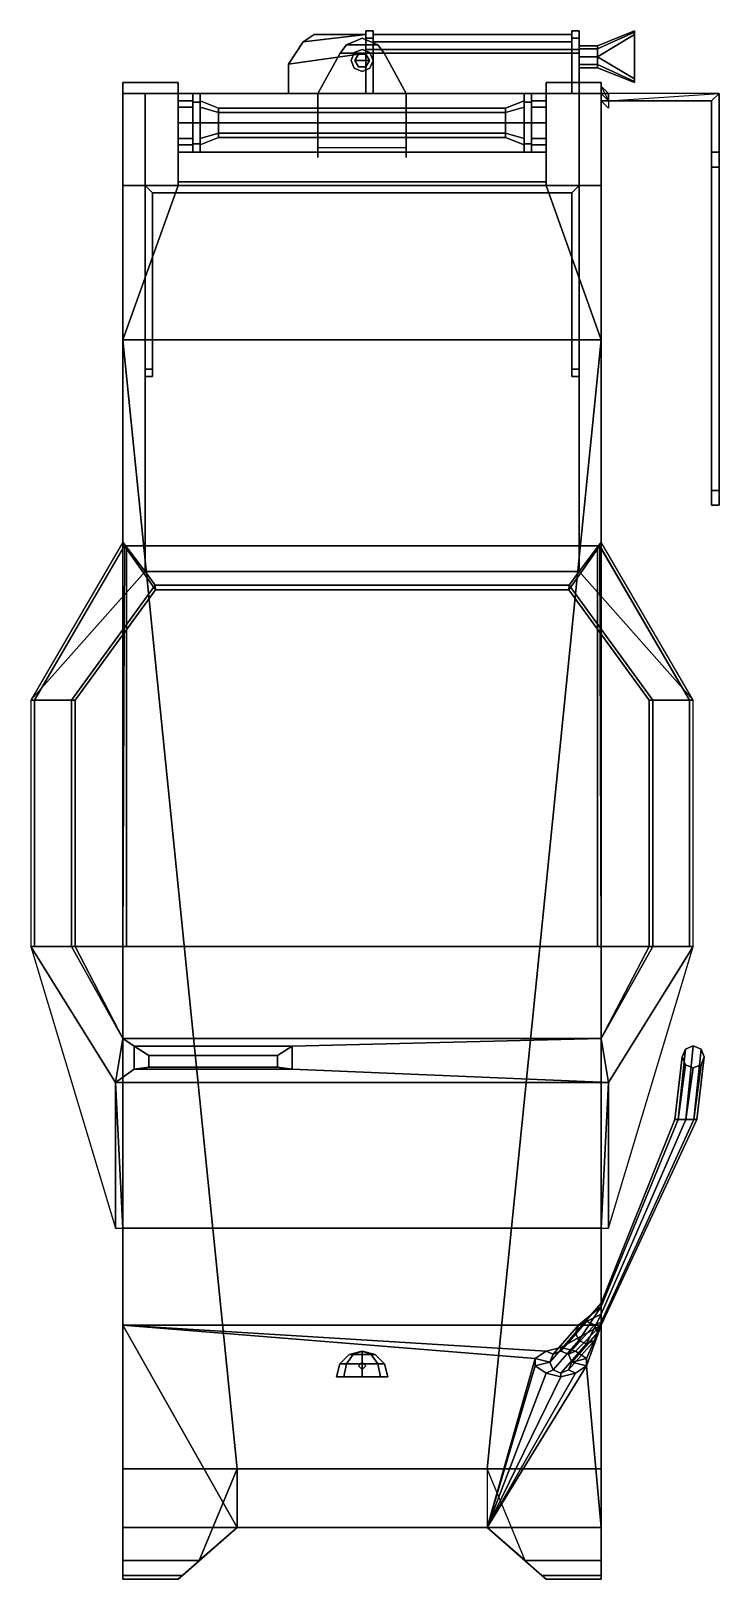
# Model space of a CAD drawing. Extents: x -0.9 to 0.97, y -2.14 to 2.07.
import ezdxf

# ---------------------------------------------------------------- set-up
doc = ezdxf.new("R2010")
doc.units = 0
doc.layers.get('0').update_dxf_attribs({"linetype": 'CONTINUOUS'})

msp = doc.modelspace()

# ---------------------------------------------------------------- linework, layer by layer
for points in [[(0.03, 2.07, 0.96), (0.03, 2.05, 0.92), (0.01, 2.05, 0.92), (0.01, 2.07, 0.96)], [(0.03, 2.07, 1.01), (0.03, 2.07, 0.96), (0.01, 2.07, 0.96), (0.01, 2.07, 1.01)], [(0.03, 2.05, 1.05), (0.03, 2.07, 1.01), (0.01, 2.07, 1.01), (0.01, 2.05, 1.05)], [(0.01, 2.07, 1.01), (0.01, 2.07, 0.96), (0.01, 2.06, 0.94), (0.01, 2.06, 1.03)], [(0.03, 2.04, 1.05), (0.03, 2.06, 1.01), (0.03, 2.07, 1.01), (0.03, 2.05, 1.05)], [(0.03, 2.06, 1.01), (0.03, 2.06, 0.96), (0.03, 2.07, 0.96), (0.03, 2.07, 1.01)], [(0.03, 2.06, 0.96), (0.03, 2.04, 0.92), (0.03, 2.05, 0.92), (0.03, 2.07, 0.96)], [(0.59, 2.07, 1.01), (0.59, 2.07, 0.96), (0.57, 2.07, 0.96), (0.57, 2.07, 1.01)], [(0.59, 2.05, 1.05), (0.59, 2.07, 1.01), (0.57, 2.07, 1.01), (0.57, 2.05, 1.05)], [(0.59, 2.07, 0.96), (0.59, 2.05, 0.92), (0.57, 2.05, 0.92), (0.57, 2.07, 0.96)], [(0.57, 2.07, 0.96), (0.57, 2.05, 0.92), (0.57, 2.04, 0.92), (0.57, 2.06, 0.96)], [(0.57, 2.05, 1.05), (0.57, 2.07, 1.01), (0.57, 2.06, 1.01), (0.57, 2.04, 1.05)], [(0.57, 2.07, 1.01), (0.57, 2.07, 0.96), (0.57, 2.06, 0.96), (0.57, 2.06, 1.01)], [(0.59, 2.05, 1.05), (0.59, 2.05, 0.92), (0.59, 2.07, 0.96), (0.59, 2.07, 1.01)], [(0.74, 2.0671, 0.9871), (0.74, 2.07, 0.98), (0.64, 2.03, 0.98), (0.64, 2.0212, 1.0012)], [(0.74, 2.07, 0.98), (0.74, 2.0671, 0.9729), (0.64, 2.0212, 0.9588), (0.64, 2.03, 0.98)], [(0.74, 2.06, 0.99), (0.74, 2.0671, 0.9871), (0.64, 2.0212, 1.0012), (0.64, 2, 1.01)], [(0.74, 2.0671, 0.9729), (0.74, 2.06, 0.97), (0.64, 2, 0.95), (0.64, 2.0212, 0.9588)], [(0.74, 1.93, 0.98), (0.74, 2.07, 0.98), (0.74, 2.0671, 0.9871), (0.74, 1.9329, 0.9871)], [(0.74, 1.9329, 0.9729), (0.74, 2.0671, 0.9729), (0.74, 2.07, 0.98), (0.74, 1.93, 0.98)], [(0.74, 1.9329, 0.9871), (0.74, 2.0671, 0.9871), (0.74, 2.06, 0.99), (0.74, 1.94, 0.99)], [(0.74, 1.94, 0.97), (0.74, 2.06, 0.97), (0.74, 2.0671, 0.9729), (0.74, 1.9329, 0.9729)], [(-0.16, 2.04, 1.08), (-0.2, 1.98, 1.08), (0.01, 2.01, 1.08), (0.01, 2.06, 1.08)], [(-0.16, 2.04, 0.89), (-0.2, 1.98, 0.89), (-0.2, 1.98, 1.08), (-0.16, 2.04, 1.08)], [(-0.13, 2.06, 0.89), (-0.16, 2.04, 0.89), (-0.16, 2.04, 1.08), (-0.13, 2.06, 1.08)], [(-0.13, 2.06, 1.08), (-0.16, 2.04, 1.08), (0.01, 2.06, 1.08)], [(0.01, 2.06, 0.89), (-0.13, 2.06, 0.89), (-0.13, 2.06, 1.08), (0.01, 2.06, 1.08)], [(-0.0424, 2.0324, 0.54), (-0.06, 2.01, 0.54), (-0.06, 2.01, 0.57), (-0.0424, 2.0324, 0.57)], [(0.06, 2.01, 0.57), (0.0424, 2.0324, 0.57), (-0.0424, 2.0324, 0.57), (-0.06, 2.01, 0.57)], [(-0.0424, 2.0324, 0.46), (-0.06, 2.01, 0.46), (-0.06, 2.01, 0.49), (-0.0424, 2.0324, 0.49)], [(0.06, 2.01, 0.49), (0.0424, 2.0324, 0.49), (-0.0424, 2.0324, 0.49), (-0.06, 2.01, 0.49)], [(0, 2.05, 0.54), (-0.0424, 2.0324, 0.54), (-0.0424, 2.0324, 0.57), (0, 2.05, 0.57)], [(0.0424, 2.0324, 0.57), (0, 2.05, 0.57), (0, 2.05, 0.57), (-0.0424, 2.0324, 0.57)], [(0, 2.05, 0.46), (-0.0424, 2.0324, 0.46), (-0.0424, 2.0324, 0.49), (0, 2.05, 0.49)], [(0.0424, 2.0324, 0.49), (0, 2.05, 0.49), (0, 2.05, 0.49), (-0.0424, 2.0324, 0.49)], [(0.0424, 2.0324, 0.54), (0, 2.05, 0.54), (0, 2.05, 0.57), (0.0424, 2.0324, 0.57)], [(0.0424, 2.0324, 0.46), (0, 2.05, 0.46), (0, 2.05, 0.49), (0.0424, 2.0324, 0.49)], [(0.01, 2.01, 1.08), (0.01, 2.05, 1.05), (0.01, 2.06, 1.08)], [(0.01, 2.05, 1.05), (0.01, 2.06, 1.03), (0.01, 2.06, 1.08)], [(0.01, 2.06, 0.89), (0.01, 2.02, 0.9), (0.01, 1.996, 0.89), (0.01, 2.06, 0.89)], [(0.01, 2.05, 0.92), (0.01, 2.02, 0.9), (0.01, 2.06, 0.89)], [(0.01, 2.06, 0.94), (0.01, 2.05, 0.92), (0.01, 2.06, 0.89)], [(0.03, 2.05, 0.92), (0.03, 2.02, 0.9), (0.01, 2.02, 0.9), (0.01, 2.05, 0.92)], [(0.03, 2.01, 1.08), (0.03, 2.05, 1.05), (0.01, 2.05, 1.05), (0.01, 2.01, 1.08)], [(0.57, 2.04, 1.05), (0.57, 2.06, 1.01), (0.03, 2.06, 1.01), (0.03, 2.04, 1.05)], [(0.57, 2.06, 1.01), (0.57, 2.06, 0.96), (0.03, 2.06, 0.96), (0.03, 2.06, 1.01)], [(0.57, 2.06, 0.96), (0.57, 2.04, 0.92), (0.03, 2.04, 0.92), (0.03, 2.06, 0.96)], [(0.03, 2.01, 1.07), (0.03, 2.04, 1.05), (0.03, 2.05, 1.05), (0.03, 2.01, 1.08)], [(0.03, 2.04, 0.92), (0.03, 2.02, 0.91), (0.03, 2.02, 0.9), (0.03, 2.05, 0.92)], [(0.57, 2.01, 1.07), (0.57, 2.04, 1.05), (0.03, 2.04, 1.05), (0.03, 2.01, 1.07)], [(0.57, 2.04, 0.92), (0.57, 2.02, 0.91), (0.03, 2.02, 0.91), (0.03, 2.04, 0.92)], [(0.06, 2.01, 0.54), (0.0424, 2.0324, 0.54), (0.0424, 2.0324, 0.57), (0.06, 2.01, 0.57)], [(0.06, 2.01, 0.46), (0.0424, 2.0324, 0.46), (0.0424, 2.0324, 0.49), (0.06, 2.01, 0.49)], [(0.59, 2.01, 1.08), (0.59, 2.05, 1.05), (0.57, 2.05, 1.05), (0.57, 2.01, 1.08)], [(0.59, 2.05, 0.92), (0.59, 2.02, 0.9), (0.57, 2.02, 0.9), (0.57, 2.05, 0.92)], [(0.57, 2.05, 0.92), (0.57, 2.02, 0.9), (0.57, 2.02, 0.91), (0.57, 2.04, 0.92)], [(0.57, 2.01, 1.08), (0.57, 2.05, 1.05), (0.57, 2.04, 1.05), (0.57, 2.01, 1.07)], [(0.59, 2.05, 1.05), (0.59, 2.01, 1.08), (0.59, 2.02, 0.9), (0.59, 2.05, 0.92)], [(0.64, 2.0212, 1.0012), (0.64, 2.03, 0.98), (0.59, 2.03, 0.98), (0.59, 2.0212, 1.0012)], [(0.64, 2.03, 0.98), (0.64, 2.0212, 0.9588), (0.59, 2.0212, 0.9588), (0.59, 2.03, 0.98)], [(0.64, 2, 1.01), (0.64, 2.0212, 1.0012), (0.59, 2.0212, 1.0012), (0.59, 2, 1.01)], [(0.64, 2.0212, 0.9588), (0.64, 2, 0.95), (0.59, 2, 0.95), (0.59, 2.0212, 0.9588)], [(0.74, 2.06, 0.99), (0.74, 2.06, 0.99), (0.64, 2, 1.01), (0.74, 1.94, 0.99)], [(0.74, 1.94, 0.97), (0.74, 1.94, 0.97), (0.64, 2, 0.95), (0.74, 2.06, 0.97)], [(-0.2, 1.98, 1.08), (-0.2, 1.9, 1.08), (0.01, 1.9, 1.08), (0.01, 2.01, 1.08)], [(-0.2, 1.98, 0.89), (-0.2, 1.9, 0.89), (-0.2, 1.9, 1.08), (-0.2, 1.98, 1.08)], [(-0.06, 2.01, 0.54), (-0.12, 1.9, 0.55), (-0.12, 1.9, 0.57), (-0.06, 2.01, 0.57)], [(-0.06, 2.01, 0.54), (-0.12, 1.9, 0.54), (-0.12, 1.9, 0.55), (-0.06, 2.01, 0.54)], [(0.12, 1.9, 0.57), (0.06, 2.01, 0.57), (-0.06, 2.01, 0.57), (-0.12, 1.9, 0.57)], [(-0.06, 2.01, 0.46), (-0.12, 1.9, 0.46), (-0.12, 1.9, 0.49), (-0.06, 2.01, 0.49)], [(0.12, 1.9, 0.49), (0.06, 2.01, 0.49), (-0.06, 2.01, 0.49), (-0.12, 1.9, 0.49)], [(-0.0212, 2.0112, 0.49), (-0.03, 1.99, 0.49), (-0.03, 1.99, 0.54), (-0.0212, 2.0112, 0.54)], [(-0.03, 1.99, 0.49), (-0.0212, 1.9688, 0.49), (-0.0212, 1.9688, 0.54), (-0.03, 1.99, 0.54)], [(0, 2.02, 0.49), (-0.0212, 2.0112, 0.49), (-0.0212, 2.0112, 0.54), (0, 2.02, 0.54)], [(-0.01, 2.0073, 0.57), (-0.02, 1.99, 0.57), (-0.02, 1.99, 0.59), (-0.01, 2.0073, 0.59)], [(0.01, 2.0073, 0.59), (-0.01, 2.0073, 0.59), (-0.02, 1.99, 0.59), (0.02, 1.99, 0.59)], [(-0.02, 1.99, 0.57), (-0.01, 1.9727, 0.57), (-0.01, 1.9727, 0.59), (-0.02, 1.99, 0.59)], [(-0.01, 1.9727, 0.59), (0.01, 1.9727, 0.59), (0.02, 1.99, 0.59), (-0.02, 1.99, 0.59)], [(0.01, 2.0073, 0.57), (-0.01, 2.0073, 0.57), (-0.01, 2.0073, 0.59), (0.01, 2.0073, 0.59)], [(0.0212, 2.0112, 0.49), (0, 2.02, 0.49), (0, 2.02, 0.54), (0.0212, 2.0112, 0.54)], [(0.03, 2.02, 0.9), (0.03, 1.9, 0.85), (0.01, 1.9, 0.85), (0.01, 2.02, 0.9)], [(0.03, 1.9, 1.09), (0.03, 2.01, 1.08), (0.01, 2.01, 1.08), (0.01, 1.9, 1.09)], [(0.01, 1.9, 1.09), (0.01, 2.01, 1.08), (0.01, 2.01, 1.08), (0.01, 1.9, 1.08)], [(0.02, 1.99, 0.57), (0.01, 2.0073, 0.57), (0.01, 2.0073, 0.59), (0.02, 1.99, 0.59)], [(0.01, 1.996, 0.89), (0.01, 1.9, 0.85), (0.01, 1.9, 0.89), (0.01, 1.996, 0.89)], [(0.01, 1.9727, 0.57), (0.02, 1.99, 0.57), (0.02, 1.99, 0.59), (0.01, 1.9727, 0.59)], [(0.03, 1.99, 0.49), (0.0212, 2.0112, 0.49), (0.0212, 2.0112, 0.54), (0.03, 1.99, 0.54)], [(0.0212, 1.9688, 0.49), (0.03, 1.99, 0.49), (0.03, 1.99, 0.54), (0.0212, 1.9688, 0.54)], [(0.03, 2.02, 0.91), (0.03, 1.9, 0.86), (0.03, 1.9, 0.85), (0.03, 2.02, 0.9)], [(0.57, 2.02, 0.91), (0.57, 1.9, 0.86), (0.03, 1.9, 0.86), (0.03, 2.02, 0.91)], [(0.03, 1.9, 1.08), (0.03, 2.01, 1.07), (0.03, 2.01, 1.08), (0.03, 1.9, 1.09)], [(0.57, 1.9, 1.08), (0.57, 2.01, 1.07), (0.03, 2.01, 1.07), (0.03, 1.9, 1.08)], [(0.12, 1.9, 0.55), (0.06, 2.01, 0.54), (0.06, 2.01, 0.57), (0.12, 1.9, 0.57)], [(0.12, 1.9, 0.54), (0.06, 2.01, 0.54), (0.06, 2.01, 0.54), (0.12, 1.9, 0.55)], [(0.12, 1.9, 0.46), (0.06, 2.01, 0.46), (0.06, 2.01, 0.49), (0.12, 1.9, 0.49)], [(0.59, 2.02, 0.9), (0.59, 1.9, 0.85), (0.57, 1.9, 0.85), (0.57, 2.02, 0.9)], [(0.57, 2.02, 0.9), (0.57, 1.9, 0.85), (0.57, 1.9, 0.86), (0.57, 2.02, 0.91)], [(0.59, 1.9, 1.09), (0.59, 2.01, 1.08), (0.57, 2.01, 1.08), (0.57, 1.9, 1.09)], [(0.57, 1.9, 1.09), (0.57, 2.01, 1.08), (0.57, 2.01, 1.07), (0.57, 1.9, 1.08)], [(0.59, 2.01, 1.08), (0.59, 1.9, 1.09), (0.59, 1.9, 0.85), (0.59, 2.02, 0.9)], [(0.64, 1.9788, 1.0012), (0.64, 2, 1.01), (0.59, 2, 1.01), (0.59, 1.9788, 1.0012)], [(0.64, 2, 0.95), (0.64, 1.9788, 0.9588), (0.59, 1.9788, 0.9588), (0.59, 2, 0.95)], [(0.64, 1.97, 0.98), (0.64, 1.9788, 1.0012), (0.59, 1.9788, 1.0012), (0.59, 1.97, 0.98)], [(0.64, 1.9788, 0.9588), (0.64, 1.97, 0.98), (0.59, 1.97, 0.98), (0.59, 1.9788, 0.9588)], [(0.74, 1.9329, 0.9871), (0.74, 1.94, 0.99), (0.64, 2, 1.01), (0.64, 1.9788, 1.0012)], [(0.74, 1.94, 0.97), (0.74, 1.9329, 0.9729), (0.64, 1.9788, 0.9588), (0.64, 2, 0.95)], [(0.74, 1.93, 0.98), (0.74, 1.9329, 0.9871), (0.64, 1.9788, 1.0012), (0.64, 1.97, 0.98)], [(0.74, 1.9329, 0.9729), (0.74, 1.93, 0.98), (0.64, 1.97, 0.98), (0.64, 1.9788, 0.9588)], [(-0.0212, 1.9688, 0.49), (0, 1.96, 0.49), (0, 1.96, 0.54), (-0.0212, 1.9688, 0.54)], [(-0.01, 1.9727, 0.57), (0.01, 1.9727, 0.57), (0.01, 1.9727, 0.59), (-0.01, 1.9727, 0.59)], [(0, 1.96, 0.49), (0.0212, 1.9688, 0.49), (0.0212, 1.9688, 0.54), (0, 1.96, 0.54)], [(-0.5, 1.93, 0.36), (-0.5, 1.9, 0.34), (-0.65, 1.9, 0.34), (-0.65, 1.93, 0.36)], [(-0.5, 1.93, 0.46), (-0.5, 1.93, 0.36), (-0.65, 1.93, 0.36), (-0.65, 1.93, 0.46)], [(-0.5, 1.9, 0.49), (-0.5, 1.93, 0.46), (-0.65, 1.93, 0.46), (-0.65, 1.9, 0.49)], [(-0.65, 1.93, 0.46), (-0.65, 1.93, 0.36), (-0.65, 1.9, 0.34), (-0.65, 1.9, 0.49)], [(-0.65, 1.23, 0.25), (-0.65, -1.84, 0.25), (-0.65, -1.45, 0.82), (-0.65, 1.9, 0.92)], [(-0.5, 1.9, 0.34), (-0.5, 1.65, 0.34), (-0.65, 1.65, 0.34), (-0.65, 1.9, 0.34)], [(-0.5, 1.9, 0.55), (-0.5, 1.9, 0.49), (-0.65, 1.9, 0.49), (-0.65, 1.9, 0.92)], [(-0.65, 1.65, 0.34), (-0.65, 1.23, 0.25), (-0.65, 1.9, 0.49)], [(-0.65, 1.9, 0.49), (-0.65, 1.23, 0.25), (-0.65, 1.9, 0.92)], [(-0.65, 1.9, 0.92), (-0.65, -1.45, 0.82), (-0.65, -1.45, 0.82), (-0.65, 0.68, 0.92)], [(-0.65, 0.68, 0.92), (-0.59, 0.6, 1.18), (-0.59, 1.9, 1.1), (-0.65, 1.9, 0.92)], [(0.01, 1.9, 0.85), (-0.5, 1.9, 0.55), (-0.5, 1.9, 0.55), (-0.65, 1.9, 0.92)], [(-0.2, 1.9, 0.89), (-0.65, 1.9, 0.92), (-0.59, 1.9, 1.1), (-0.2, 1.9, 1.08)], [(0.01, 1.9, 0.85), (-0.65, 1.9, 0.92), (-0.65, 1.9, 0.92), (-0.2, 1.9, 0.89)], [(-0.59, 0.6, 1.18), (0.59, 0.6, 1.18), (0.59, 1.9, 1.1), (-0.59, 1.9, 1.1)], [(0.59, 1.9, 1.1), (0.57, 1.9, 1.09), (0.03, 1.9, 1.09), (-0.59, 1.9, 1.1)], [(-0.59, 1.9, 1.1), (0.03, 1.9, 1.09), (0.01, 1.9, 1.09), (-0.59, 1.9, 1.1)], [(0.01, 1.9, 1.08), (-0.2, 1.9, 1.08), (-0.59, 1.9, 1.1), (0.01, 1.9, 1.09)], [(-0.5, 1.9, 0.49), (-0.5, 1.9, 0.34), (-0.5, 1.93, 0.36), (-0.5, 1.93, 0.46)], [(0.5, 1.9, 0.55), (0.5, 1.82, 0.54), (-0.5, 1.82, 0.54), (-0.5, 1.9, 0.55)], [(0.57, 1.9, 0.85), (0.5, 1.9, 0.55), (-0.5, 1.9, 0.55), (0.03, 1.9, 0.85)], [(-0.5, 1.9, 0.49), (-0.5, 1.66, 0.37), (-0.5, 1.65, 0.34), (-0.5, 1.9, 0.34)], [(-0.5, 1.82, 0.54), (-0.5, 1.74, 0.48), (-0.5, 1.66, 0.37), (-0.5, 1.9, 0.49)], [(-0.5, 1.9, 0.55), (-0.5, 1.82, 0.54), (-0.5, 1.9, 0.49)], [(0.03, 1.9, 0.85), (-0.5, 1.9, 0.55), (-0.5, 1.9, 0.55), (0.01, 1.9, 0.85)], [(-0.46, 1.88, 0.41), (-0.46, 1.8624, 0.4524), (-0.46, 1.8766, 0.4666), (-0.46, 1.9, 0.41)], [(-0.46, 1.8624, 0.3676), (-0.46, 1.88, 0.41), (-0.46, 1.9, 0.41), (-0.46, 1.8766, 0.3534)], [(-0.46, 1.8766, 0.3534), (-0.46, 1.9, 0.41), (-0.44, 1.9, 0.41), (-0.44, 1.8766, 0.3534)], [(-0.46, 1.9, 0.41), (-0.46, 1.8766, 0.4666), (-0.44, 1.8766, 0.4666), (-0.44, 1.9, 0.41)], [(-0.44, 1.9, 0.41), (-0.44, 1.8766, 0.4666), (-0.44, 1.8624, 0.4524), (-0.44, 1.88, 0.41)], [(-0.44, 1.8766, 0.3534), (-0.44, 1.9, 0.41), (-0.44, 1.88, 0.41), (-0.44, 1.8624, 0.3676)], [(0.01, 1.9, 0.85), (-0.2, 1.9, 0.89), (-0.2, 1.9, 0.89), (0.01, 1.9, 0.89)], [(-0.12, 1.9, 0.54), (-0.12, 1.82, 0.54), (-0.12, 1.82, 0.54), (-0.12, 1.9, 0.55)], [(-0.12, 1.9, 0.46), (-0.12, 1.74, 0.48), (-0.12, 1.7533, 0.49), (-0.12, 1.9, 0.49)], [(-0.12, 1.9, 0.46), (-0.12, 1.7255, 0.46), (-0.12, 1.74, 0.48), (-0.12, 1.9, 0.46)], [(0.12, 1.7533, 0.49), (0.12, 1.9, 0.49), (-0.12, 1.9, 0.49), (-0.12, 1.7533, 0.49)], [(0.57, 1.9, 1.09), (0.57, 1.9, 1.08), (0.03, 1.9, 1.08), (0.03, 1.9, 1.09)], [(0.57, 1.9, 0.86), (0.57, 1.9, 0.85), (0.03, 1.9, 0.85), (0.03, 1.9, 0.86)], [(0.12, 1.82, 0.54), (0.12, 1.9, 0.54), (0.12, 1.9, 0.55), (0.12, 1.82, 0.54)], [(0.12, 1.74, 0.48), (0.12, 1.9, 0.46), (0.12, 1.9, 0.49), (0.12, 1.7533, 0.49)], [(0.12, 1.7255, 0.46), (0.12, 1.9, 0.46), (0.12, 1.9, 0.46), (0.12, 1.74, 0.48)], [(0.46, 1.8766, 0.4666), (0.46, 1.9, 0.41), (0.44, 1.9, 0.41), (0.44, 1.8766, 0.4666)], [(0.46, 1.9, 0.41), (0.46, 1.8766, 0.3534), (0.44, 1.8766, 0.3534), (0.44, 1.9, 0.41)], [(0.44, 1.8766, 0.4666), (0.44, 1.9, 0.41), (0.44, 1.88, 0.41), (0.44, 1.8624, 0.4524)], [(0.44, 1.9, 0.41), (0.44, 1.8766, 0.3534), (0.44, 1.8624, 0.3676), (0.44, 1.88, 0.41)], [(0.46, 1.8624, 0.4524), (0.46, 1.88, 0.41), (0.46, 1.9, 0.41), (0.46, 1.8766, 0.4666)], [(0.46, 1.88, 0.41), (0.46, 1.8624, 0.3676), (0.46, 1.8766, 0.3534), (0.46, 1.9, 0.41)], [(0.65, 1.9, 0.49), (0.65, 1.93, 0.46), (0.5, 1.93, 0.46), (0.5, 1.9, 0.49)], [(0.65, 1.93, 0.46), (0.65, 1.93, 0.36), (0.5, 1.93, 0.36), (0.5, 1.93, 0.46)], [(0.65, 1.93, 0.36), (0.65, 1.9, 0.34), (0.5, 1.9, 0.34), (0.5, 1.93, 0.36)], [(0.5, 1.93, 0.46), (0.5, 1.93, 0.36), (0.5, 1.9, 0.34), (0.5, 1.9, 0.49)], [(0.65, 1.9, 0.92), (0.65, 1.9, 0.49), (0.5, 1.9, 0.49), (0.5, 1.9, 0.55)], [(0.65, 1.9, 0.34), (0.65, 1.65, 0.34), (0.5, 1.65, 0.34), (0.5, 1.9, 0.34)], [(0.5, 1.9, 0.49), (0.5, 1.9, 0.34), (0.5, 1.65, 0.34), (0.5, 1.66, 0.37)], [(0.5, 1.82, 0.54), (0.5, 1.9, 0.49), (0.5, 1.66, 0.37), (0.5, 1.74, 0.48)], [(0.5, 1.9, 0.55), (0.5, 1.9, 0.49), (0.5, 1.82, 0.54), (0.5, 1.9, 0.55)], [(0.59, 1.9, 0.85), (0.5, 1.9, 0.55), (0.5, 1.9, 0.55), (0.57, 1.9, 0.85)], [(0.59, 1.9, 0.85), (0.59, 1.9, 0.85), (0.65, 1.9, 0.92), (0.5, 1.9, 0.55)], [(0.59, 1.9, 1.1), (0.59, 1.9, 1.09), (0.57, 1.9, 1.09), (0.59, 1.9, 1.1)], [(0.59, 0.6, 1.18), (0.65, 0.68, 0.92), (0.65, 1.9, 0.92), (0.59, 1.9, 1.1)], [(0.59, 1.9, 1.09), (0.59, 1.9, 1.09), (0.65, 1.9, 0.92), (0.59, 1.9, 0.85)], [(0.59, 1.9, 1.1), (0.65, 1.9, 0.92), (0.59, 1.9, 1.09), (0.59, 1.9, 1.1)], [(0.65, 1.9, 0.49), (0.65, 1.9, 0.34), (0.65, 1.93, 0.36), (0.65, 1.93, 0.46)], [(0.65, 1.92, 1.19), (0.67, 1.88, 1.17), (0.67, 1.88, 0.92), (0.67, 1.9, 0.92)], [(0.65, -1.45, 0.82), (0.65, -1.84, 0.25), (0.65, 1.23, 0.25), (0.65, 1.9, 0.92)], [(0.65, 1.65, 0.34), (0.65, 1.65, 0.34), (0.65, 1.9, 0.34), (0.65, 1.9, 0.49)], [(0.65, 1.23, 0.25), (0.65, 1.23, 0.25), (0.65, 1.65, 0.34), (0.65, 1.9, 0.49)], [(0.65, 1.23, 0.25), (0.65, 1.23, 0.25), (0.65, 1.9, 0.49), (0.65, 1.9, 0.92)], [(0.65, -1.45, 0.82), (0.65, -1.45, 0.82), (0.65, 1.9, 0.92), (0.65, 0.68, 0.92)], [(0.95, 1.88, 1.2), (0.97, 1.9, 1.2), (0.65, 1.9, 1.2), (0.65, 1.88, 1.2)], [(0.65, 1.88, 1.2), (0.67, 1.88, 1.18), (0.65, 1.9, 0.92), (0.65, 1.88, 0.92)], [(0.65, 1.9, 1.2), (0.67, 1.9, 1.17), (0.67, 1.9, 0.92), (0.65, 1.9, 0.92)], [(0.67, 1.88, 1.18), (0.97, 1.9, 1.2), (0.97, 1.9, 1.17), (0.67, 1.9, 1.17)], [(0.95, 0.78, 1.2), (0.97, 0.78, 1.2), (0.97, 1.9, 1.2), (0.95, 1.88, 1.2)], [(0.97, 0.78, 1.2), (0.97, 0.82, 1.17), (0.97, 1.7, 1.17), (0.97, 1.9, 1.2)], [(0.97, 1.7, 1.17), (0.97, 1.74, 1.17), (0.97, 1.9, 1.2), (0.97, 1.7, 1.17)], [(0.97, 1.74, 1.17), (0.97, 1.9, 1.17), (0.97, 1.9, 1.2), (0.97, 1.74, 1.17)], [(-0.5, 1.8624, 0.3676), (-0.5, 1.88, 0.41), (-0.46, 1.88, 0.41), (-0.46, 1.8624, 0.3676)], [(-0.5, 1.88, 0.41), (-0.5, 1.8624, 0.4524), (-0.46, 1.8624, 0.4524), (-0.46, 1.88, 0.41)], [(-0.5, 1.82, 0.35), (-0.5, 1.8624, 0.3676), (-0.46, 1.8624, 0.3676), (-0.46, 1.82, 0.35)], [(-0.5, 1.8624, 0.4524), (-0.5, 1.82, 0.47), (-0.46, 1.82, 0.47), (-0.46, 1.8624, 0.4524)], [(-0.46, 1.8624, 0.4524), (-0.46, 1.82, 0.47), (-0.46, 1.82, 0.49), (-0.46, 1.8766, 0.4666)], [(-0.46, 1.82, 0.35), (-0.46, 1.8624, 0.3676), (-0.46, 1.8766, 0.3534), (-0.46, 1.82, 0.33)], [(-0.46, 1.82, 0.33), (-0.46, 1.8766, 0.3534), (-0.44, 1.8766, 0.3534), (-0.44, 1.82, 0.33)], [(-0.46, 1.8766, 0.4666), (-0.46, 1.82, 0.49), (-0.44, 1.82, 0.49), (-0.44, 1.8766, 0.4666)], [(-0.44, 1.8624, 0.3676), (-0.44, 1.88, 0.41), (-0.39, 1.86, 0.41), (-0.39, 1.8483, 0.3817)], [(-0.44, 1.88, 0.41), (-0.44, 1.8624, 0.4524), (-0.39, 1.8483, 0.4383), (-0.39, 1.86, 0.41)], [(-0.44, 1.8766, 0.4666), (-0.44, 1.82, 0.49), (-0.44, 1.82, 0.47), (-0.44, 1.8624, 0.4524)], [(-0.44, 1.82, 0.33), (-0.44, 1.8766, 0.3534), (-0.44, 1.8624, 0.3676), (-0.44, 1.82, 0.35)], [(-0.44, 1.82, 0.35), (-0.44, 1.8624, 0.3676), (-0.39, 1.8483, 0.3817), (-0.39, 1.82, 0.37)], [(-0.44, 1.8624, 0.4524), (-0.44, 1.82, 0.47), (-0.39, 1.82, 0.45), (-0.39, 1.8483, 0.4383)], [(0.39, 1.8483, 0.4383), (0.39, 1.86, 0.41), (-0.39, 1.86, 0.41), (-0.39, 1.8483, 0.4383)], [(0.39, 1.86, 0.41), (0.39, 1.8483, 0.3817), (-0.39, 1.8483, 0.3817), (-0.39, 1.86, 0.41)], [(0.44, 1.8624, 0.4524), (0.44, 1.88, 0.41), (0.39, 1.86, 0.41), (0.39, 1.8483, 0.4383)], [(0.44, 1.88, 0.41), (0.44, 1.8624, 0.3676), (0.39, 1.8483, 0.3817), (0.39, 1.86, 0.41)], [(0.44, 1.82, 0.47), (0.44, 1.8624, 0.4524), (0.39, 1.8483, 0.4383), (0.39, 1.82, 0.45)], [(0.44, 1.8624, 0.3676), (0.44, 1.82, 0.35), (0.39, 1.82, 0.37), (0.39, 1.8483, 0.3817)], [(0.46, 1.82, 0.49), (0.46, 1.8766, 0.4666), (0.44, 1.8766, 0.4666), (0.44, 1.82, 0.49)], [(0.46, 1.8766, 0.3534), (0.46, 1.82, 0.33), (0.44, 1.82, 0.33), (0.44, 1.8766, 0.3534)], [(0.44, 1.82, 0.49), (0.44, 1.8766, 0.4666), (0.44, 1.8624, 0.4524), (0.44, 1.82, 0.47)], [(0.44, 1.8766, 0.3534), (0.44, 1.82, 0.33), (0.44, 1.82, 0.35), (0.44, 1.8624, 0.3676)], [(0.5, 1.8624, 0.4524), (0.5, 1.88, 0.41), (0.46, 1.88, 0.41), (0.46, 1.8624, 0.4524)], [(0.5, 1.88, 0.41), (0.5, 1.8624, 0.3676), (0.46, 1.8624, 0.3676), (0.46, 1.88, 0.41)], [(0.46, 1.82, 0.47), (0.46, 1.8624, 0.4524), (0.46, 1.8766, 0.4666), (0.46, 1.82, 0.49)], [(0.46, 1.8624, 0.3676), (0.46, 1.82, 0.35), (0.46, 1.82, 0.33), (0.46, 1.8766, 0.3534)], [(0.5, 1.82, 0.47), (0.5, 1.8624, 0.4524), (0.46, 1.8624, 0.4524), (0.46, 1.82, 0.47)], [(0.5, 1.8624, 0.3676), (0.5, 1.82, 0.35), (0.46, 1.82, 0.35), (0.46, 1.8624, 0.3676)], [(0.67, 1.88, 1.17), (0.67, 1.86, 1.18), (0.65, 1.88, 0.92), (0.67, 1.88, 0.92)], [(0.95, 1.88, 1.2), (0.65, 1.88, 1.2), (0.67, 1.88, 1.17), (0.95, 1.88, 1.17)], [(0.95, 0.82, 1.17), (0.95, 0.78, 1.2), (0.95, 1.88, 1.2), (0.95, 1.7, 1.17)], [(0.95, 1.74, 1.17), (0.95, 1.7, 1.17), (0.95, 1.7, 1.17), (0.95, 1.88, 1.2)], [(0.95, 1.88, 1.17), (0.95, 1.74, 1.17), (0.95, 1.74, 1.17), (0.95, 1.88, 1.2)], [(0.5, 1.82, 0.54), (0.5, 1.74, 0.48), (-0.5, 1.74, 0.48), (-0.5, 1.82, 0.54)], [(-0.5, 1.7776, 0.3676), (-0.5, 1.82, 0.35), (-0.46, 1.82, 0.35), (-0.46, 1.7776, 0.3676)], [(-0.5, 1.82, 0.47), (-0.5, 1.7776, 0.4524), (-0.46, 1.7776, 0.4524), (-0.46, 1.82, 0.47)], [(-0.46, 1.7776, 0.3676), (-0.46, 1.82, 0.35), (-0.46, 1.82, 0.33), (-0.46, 1.7634, 0.3534)], [(-0.46, 1.82, 0.47), (-0.46, 1.7776, 0.4524), (-0.46, 1.7634, 0.4666), (-0.46, 1.82, 0.49)], [(-0.46, 1.7634, 0.3534), (-0.46, 1.82, 0.33), (-0.44, 1.82, 0.33), (-0.44, 1.7634, 0.3534)], [(-0.46, 1.82, 0.49), (-0.46, 1.7634, 0.4666), (-0.44, 1.7634, 0.4666), (-0.44, 1.82, 0.49)], [(-0.44, 1.7634, 0.3534), (-0.44, 1.82, 0.33), (-0.44, 1.82, 0.35), (-0.44, 1.7776, 0.3676)], [(-0.44, 1.82, 0.49), (-0.44, 1.7634, 0.4666), (-0.44, 1.7776, 0.4524), (-0.44, 1.82, 0.47)], [(-0.44, 1.7776, 0.3676), (-0.44, 1.82, 0.35), (-0.39, 1.82, 0.37), (-0.39, 1.7917, 0.3817)], [(-0.44, 1.82, 0.47), (-0.44, 1.7776, 0.4524), (-0.39, 1.7917, 0.4383), (-0.39, 1.82, 0.45)], [(0.39, 1.82, 0.45), (0.39, 1.8483, 0.4383), (-0.39, 1.8483, 0.4383), (-0.39, 1.82, 0.45)], [(0.39, 1.8483, 0.3817), (0.39, 1.82, 0.37), (-0.39, 1.82, 0.37), (-0.39, 1.8483, 0.3817)], [(0.39, 1.7917, 0.4383), (0.39, 1.82, 0.45), (-0.39, 1.82, 0.45), (-0.39, 1.7917, 0.4383)], [(0.39, 1.82, 0.37), (0.39, 1.7917, 0.3817), (-0.39, 1.7917, 0.3817), (-0.39, 1.82, 0.37)], [(0.44, 1.7776, 0.4524), (0.44, 1.82, 0.47), (0.39, 1.82, 0.45), (0.39, 1.7917, 0.4383)], [(0.44, 1.82, 0.35), (0.44, 1.7776, 0.3676), (0.39, 1.7917, 0.3817), (0.39, 1.82, 0.37)], [(0.46, 1.7634, 0.4666), (0.46, 1.82, 0.49), (0.44, 1.82, 0.49), (0.44, 1.7634, 0.4666)], [(0.46, 1.82, 0.33), (0.46, 1.7634, 0.3534), (0.44, 1.7634, 0.3534), (0.44, 1.82, 0.33)], [(0.44, 1.82, 0.33), (0.44, 1.7634, 0.3534), (0.44, 1.7776, 0.3676), (0.44, 1.82, 0.35)], [(0.44, 1.7634, 0.4666), (0.44, 1.82, 0.49), (0.44, 1.82, 0.47), (0.44, 1.7776, 0.4524)], [(0.5, 1.7776, 0.4524), (0.5, 1.82, 0.47), (0.46, 1.82, 0.47), (0.46, 1.7776, 0.4524)], [(0.5, 1.82, 0.35), (0.5, 1.7776, 0.3676), (0.46, 1.7776, 0.3676), (0.46, 1.82, 0.35)], [(0.46, 1.82, 0.35), (0.46, 1.7776, 0.3676), (0.46, 1.7634, 0.3534), (0.46, 1.82, 0.33)], [(0.46, 1.7776, 0.4524), (0.46, 1.82, 0.47), (0.46, 1.82, 0.49), (0.46, 1.7634, 0.4666)], [(-0.5, 1.76, 0.41), (-0.5, 1.7776, 0.3676), (-0.46, 1.7776, 0.3676), (-0.46, 1.76, 0.41)], [(-0.5, 1.7776, 0.4524), (-0.5, 1.76, 0.41), (-0.46, 1.76, 0.41), (-0.46, 1.7776, 0.4524)], [(-0.46, 1.76, 0.41), (-0.46, 1.7776, 0.3676), (-0.46, 1.7634, 0.3534), (-0.46, 1.74, 0.41)], [(-0.46, 1.7776, 0.4524), (-0.46, 1.76, 0.41), (-0.46, 1.74, 0.41), (-0.46, 1.7634, 0.4666)], [(-0.44, 1.76, 0.41), (-0.44, 1.7776, 0.3676), (-0.39, 1.7917, 0.3817), (-0.39, 1.78, 0.41)], [(-0.44, 1.7776, 0.4524), (-0.44, 1.76, 0.41), (-0.39, 1.78, 0.41), (-0.39, 1.7917, 0.4383)], [(-0.44, 1.74, 0.41), (-0.44, 1.7634, 0.3534), (-0.44, 1.7776, 0.3676), (-0.44, 1.76, 0.41)], [(-0.44, 1.7634, 0.4666), (-0.44, 1.74, 0.41), (-0.44, 1.76, 0.41), (-0.44, 1.7776, 0.4524)], [(0.39, 1.78, 0.41), (0.39, 1.7917, 0.4383), (-0.39, 1.7917, 0.4383), (-0.39, 1.78, 0.41)], [(0.39, 1.7917, 0.3817), (0.39, 1.78, 0.41), (-0.39, 1.78, 0.41), (-0.39, 1.7917, 0.3817)], [(0.44, 1.76, 0.41), (0.44, 1.7776, 0.4524), (0.39, 1.7917, 0.4383), (0.39, 1.78, 0.41)], [(0.44, 1.7776, 0.3676), (0.44, 1.76, 0.41), (0.39, 1.78, 0.41), (0.39, 1.7917, 0.3817)], [(0.44, 1.7634, 0.3534), (0.44, 1.74, 0.41), (0.44, 1.76, 0.41), (0.44, 1.7776, 0.3676)], [(0.44, 1.74, 0.41), (0.44, 1.7634, 0.4666), (0.44, 1.7776, 0.4524), (0.44, 1.76, 0.41)], [(0.5, 1.76, 0.41), (0.5, 1.7776, 0.4524), (0.46, 1.7776, 0.4524), (0.46, 1.76, 0.41)], [(0.5, 1.7776, 0.3676), (0.5, 1.76, 0.41), (0.46, 1.76, 0.41), (0.46, 1.7776, 0.3676)], [(0.46, 1.7776, 0.3676), (0.46, 1.76, 0.41), (0.46, 1.74, 0.41), (0.46, 1.7634, 0.3534)], [(0.46, 1.76, 0.41), (0.46, 1.7776, 0.4524), (0.46, 1.7634, 0.4666), (0.46, 1.74, 0.41)], [(0.5, 1.74, 0.48), (0.5, 1.66, 0.37), (-0.5, 1.66, 0.37), (-0.5, 1.74, 0.48)], [(-0.46, 1.74, 0.41), (-0.46, 1.7634, 0.3534), (-0.44, 1.7634, 0.3534), (-0.44, 1.74, 0.41)], [(-0.46, 1.7634, 0.4666), (-0.46, 1.74, 0.41), (-0.44, 1.74, 0.41), (-0.44, 1.7634, 0.4666)], [(0.46, 1.74, 0.41), (0.46, 1.7634, 0.4666), (0.44, 1.7634, 0.4666), (0.44, 1.74, 0.41)], [(0.46, 1.7634, 0.3534), (0.46, 1.74, 0.41), (0.44, 1.74, 0.41), (0.44, 1.7634, 0.3534)], [(0.95, 1.74, 0.92), (0.95, 1.7, 0.92), (0.95, 1.7, 1.17), (0.95, 1.74, 1.17)], [(0.97, 1.74, 0.92), (0.95, 1.74, 0.92), (0.95, 1.74, 1.17), (0.97, 1.74, 1.17)], [(0.97, 1.7, 0.92), (0.97, 1.74, 0.92), (0.97, 1.74, 1.17), (0.97, 1.7, 1.17)], [(0.95, 1.7, 0.92), (0.97, 1.7, 0.92), (0.97, 1.7, 1.17), (0.95, 1.7, 1.17)], [(0.5, 1.65, 0.34), (0.65, 1.23, 0.25), (-0.65, 1.23, 0.25), (-0.5, 1.65, 0.34)], [(-0.5, 1.65, 0.34), (-0.65, 1.23, 0.25), (-0.65, 1.23, 0.25), (-0.65, 1.65, 0.34)], [(-0.59, 1.15, 1.41), (-0.57, 1.15, 1.41), (-0.57, 1.63, 1.41), (-0.59, 1.65, 1.41)], [(-0.59, 1.13, 1.39), (-0.59, 1.15, 1.41), (-0.59, 1.65, 1.1154), (-0.59, 1.13, 1.1474)], [(-0.59, 1.15, 1.41), (-0.59, 1.65, 1.41), (-0.59, 1.65, 1.1154), (-0.59, 1.15, 1.41)], [(0.57, 1.63, 1.41), (0.59, 1.65, 1.41), (-0.59, 1.65, 1.41), (-0.57, 1.63, 1.41)], [(0.59, 1.65, 1.41), (0.59, 1.65, 1.1154), (-0.59, 1.65, 1.1154), (-0.59, 1.65, 1.41)], [(0.5, 1.66, 0.37), (0.5, 1.65, 0.34), (-0.5, 1.65, 0.34), (-0.5, 1.66, 0.37)], [(0.65, 1.65, 0.34), (0.65, 1.23, 0.25), (0.65, 1.23, 0.25), (0.5, 1.65, 0.34)], [(0.57, 1.15, 1.41), (0.59, 1.15, 1.41), (0.59, 1.65, 1.41), (0.57, 1.63, 1.41)], [(0.59, 1.13, 1.39), (0.59, 1.13, 1.1474), (0.59, 1.65, 1.1154), (0.59, 1.15, 1.41)], [(0.59, 1.15, 1.41), (0.59, 1.65, 1.1154), (0.59, 1.65, 1.1154), (0.59, 1.65, 1.41)], [(-0.57, 1.15, 1.41), (-0.57, 1.63, 1.1166), (-0.57, 1.63, 1.1166), (-0.57, 1.63, 1.41)], [(-0.57, 1.13, 1.39), (-0.57, 1.13, 1.1474), (-0.57, 1.63, 1.1166), (-0.57, 1.15, 1.41)], [(0.57, 1.63, 1.1166), (0.57, 1.63, 1.41), (-0.57, 1.63, 1.41), (-0.57, 1.63, 1.1166)], [(0.57, 1.13, 1.1474), (0.57, 1.13, 1.39), (0.57, 1.15, 1.41), (0.57, 1.63, 1.1166)], [(0.57, 1.63, 1.1166), (0.57, 1.15, 1.41), (0.57, 1.63, 1.41), (0.57, 1.63, 1.1166)], [(0.65, 1.23, 0.25), (0.34, -1.84, 0.25), (-0.34, -1.84, 0.25), (-0.65, 1.23, 0.25)], [(-0.65, 1.23, 0.25), (-0.34, -1.84, 0.25), (-0.65, -1.84, 0.25), (-0.65, 1.23, 0.25)], [(0.65, 1.23, 0.25), (0.65, -1.84, 0.25), (0.34, -1.84, 0.25), (0.65, 1.23, 0.25)], [(-0.59, 1.13, 1.39), (-0.57, 1.13, 1.39), (-0.57, 1.15, 1.41), (-0.59, 1.15, 1.41)], [(0.57, 1.13, 1.39), (0.59, 1.13, 1.39), (0.59, 1.15, 1.41), (0.57, 1.15, 1.41)], [(-0.59, 1.13, 1.1474), (-0.57, 1.13, 1.1474), (-0.57, 1.13, 1.39), (-0.59, 1.13, 1.39)], [(0.57, 1.13, 1.1474), (0.59, 1.13, 1.1474), (0.59, 1.13, 1.39), (0.57, 1.13, 1.39)], [(0.95, 0.82, 0.92), (0.95, 0.78, 0.92), (0.95, 0.78, 1.2), (0.95, 0.82, 1.17)], [(0.97, 0.82, 0.92), (0.95, 0.82, 0.92), (0.95, 0.82, 1.17), (0.97, 0.82, 1.17)], [(0.97, 0.78, 0.92), (0.97, 0.82, 0.92), (0.97, 0.82, 1.17), (0.97, 0.78, 1.2)], [(0.95, 0.78, 0.92), (0.97, 0.78, 0.92), (0.97, 0.78, 1.2), (0.95, 0.78, 1.2)], [(-0.9, 0.25, 0.92), (-0.59, 0.6, 1.18), (-0.65, 0.68, 0.92), (-0.9, 0.25, 0.92)], [(-0.65, -1.45, 0.82), (-0.65, -1.186, 0.92), (-0.65, 0.68, 0.92)], [(0.9, 0.25, 0.92), (0.65, 0.68, 0.92), (0.59, 0.6, 1.18), (0.9, 0.25, 0.92)], [(0.65, 0.68, 0.92), (0.65, 0.68, 0.92), (0.65, -1.186, 0.92), (0.65, -1.45, 0.82)], [(-0.89, 0.25, 0.92), (-0.6458, 0.67, 0.92), (-0.5618, 0.55, 1.3), (-0.78, 0.25, 1.3)], [(-0.65, -0.42, 0.92), (-0.65, 0.6628, 0.92), (-0.89, 0.25, 0.92), (-0.89, -0.42, 0.92)], [(-0.64, -0.42, 0.39), (-0.64, 0.67, 0.39), (-0.6458, 0.67, 0.92), (-0.65, -0.42, 0.92)], [(-0.6458, 0.67, 0.92), (0.6458, 0.67, 0.92), (0.5618, 0.55, 1.3), (-0.5618, 0.55, 1.3)], [(0.64, 0.67, 0.39), (0.6458, 0.67, 0.92), (-0.6458, 0.67, 0.92), (-0.64, 0.67, 0.39)], [(0.64, -0.42, 0.39), (0.64, 0.67, 0.39), (-0.64, 0.67, 0.39), (-0.64, -0.42, 0.39)], [(0.78, 0.25, 1.3), (0.5618, 0.55, 1.3), (0.6458, 0.67, 0.92), (0.89, 0.25, 0.92)], [(0.65, -0.42, 0.92), (0.6458, 0.67, 0.92), (0.64, 0.67, 0.39), (0.64, -0.42, 0.39)], [(0.89, -0.42, 0.92), (0.89, 0.25, 0.92), (0.65, 0.6628, 0.92), (0.65, -0.42, 0.92)], [(-0.79, 0.25, 1.3), (-0.5623, 0.5631, 1.3), (-0.59, 0.6, 1.18), (-0.9, 0.25, 0.92)], [(-0.5623, 0.5631, 1.3), (0.5623, 0.5631, 1.3), (0.59, 0.6, 1.18), (-0.59, 0.6, 1.18)], [(0.9, 0.25, 0.92), (0.59, 0.6, 1.18), (0.5623, 0.5631, 1.3), (0.79, 0.25, 1.3)], [(-0.78, 0.25, 1.3), (-0.5618, 0.55, 1.3), (-0.5623, 0.5631, 1.3), (-0.79, 0.25, 1.3)], [(-0.5618, 0.55, 1.3), (0.5618, 0.55, 1.3), (0.5623, 0.5631, 1.3), (-0.5623, 0.5631, 1.3)], [(0.5618, 0.55, 1.3), (0.78, 0.25, 1.3), (0.79, 0.25, 1.3), (0.5623, 0.5631, 1.3)], [(-0.79, -0.42, 1.3), (-0.79, 0.25, 1.3), (-0.9, 0.25, 0.92), (-0.9, -0.42, 0.92)], [(-0.89, -0.42, 0.92), (-0.89, 0.25, 0.92), (-0.78, 0.25, 1.3), (-0.78, -0.42, 1.3)], [(-0.78, -0.42, 1.3), (-0.78, 0.25, 1.3), (-0.79, 0.25, 1.3), (-0.79, -0.42, 1.3)], [(0.79, -0.42, 1.3), (0.79, 0.25, 1.3), (0.78, 0.25, 1.3), (0.78, -0.42, 1.3)], [(0.78, -0.42, 1.3), (0.78, 0.25, 1.3), (0.89, 0.25, 0.92), (0.89, -0.42, 0.92)], [(0.9, -0.42, 0.92), (0.9, 0.25, 0.92), (0.79, 0.25, 1.3), (0.79, -0.42, 1.3)], [(-0.65, -0.67, 1.3), (-0.79, -0.42, 1.3), (-0.9, -0.42, 0.92), (-0.67, -0.79, 1.07)], [(-0.67, -1.186, 0.92), (-0.67, -0.79, 1.07), (-0.67, -0.79, 1.07), (-0.9, -0.42, 0.92)], [(-0.89, -0.42, 0.92), (-0.78, -0.42, 1.3), (-0.65, -0.42, 0.92), (-0.89, -0.42, 0.92)], [(-0.65, -0.67, 1.3), (-0.78, -0.42, 1.3), (-0.79, -0.42, 1.3), (-0.65, -0.67, 1.3)], [(0.78, -0.42, 1.3), (0.65, -0.42, 0.92), (-0.65, -0.42, 0.92), (-0.78, -0.42, 1.3)], [(0.65, -0.67, 1.3), (0.78, -0.42, 1.3), (-0.78, -0.42, 1.3), (-0.65, -0.67, 1.3)], [(0.65, -0.42, 0.92), (0.64, -0.42, 0.39), (-0.64, -0.42, 0.39), (-0.65, -0.42, 0.92)], [(0.67, -0.79, 1.07), (0.9, -0.42, 0.92), (0.79, -0.42, 1.3), (0.65, -0.67, 1.3)], [(0.65, -0.42, 0.92), (0.78, -0.42, 1.3), (0.89, -0.42, 0.92), (0.65, -0.42, 0.92)], [(0.65, -0.67, 1.3), (0.79, -0.42, 1.3), (0.78, -0.42, 1.3), (0.65, -0.67, 1.3)], [(0.9, -0.42, 0.92), (0.67, -0.79, 1.07), (0.67, -0.79, 1.07), (0.67, -1.186, 0.92)], [(-0.62, -0.7535, 1.14), (-0.62, -0.6909, 1.26), (-0.65, -0.67, 1.3), (-0.67, -0.79, 1.07)], [(-0.19, -0.6909, 1.26), (0.65, -0.67, 1.3), (-0.65, -0.67, 1.3), (-0.62, -0.6909, 1.26)], [(0.67, -0.79, 1.07), (0.65, -0.67, 1.3), (-0.19, -0.6909, 1.26), (-0.19, -0.7535, 1.14)], [(-0.23, -0.7165, 1.23), (-0.19, -0.6909, 1.26), (-0.62, -0.6909, 1.26), (-0.58, -0.7165, 1.23)], [(-0.58, -0.7478, 1.17), (-0.58, -0.7165, 1.23), (-0.62, -0.6909, 1.26), (-0.62, -0.7535, 1.14)], [(-0.19, -0.7535, 1.14), (-0.19, -0.6909, 1.26), (-0.23, -0.7165, 1.23), (-0.23, -0.7478, 1.17)], [(0.85, -0.89, 0.95), (0.8588, -0.89, 0.9712), (0.8788, -0.6988, 0.97), (0.87, -0.72, 0.95)], [(0.8588, -0.89, 0.9712), (0.88, -0.89, 0.98), (0.9, -0.69, 0.98), (0.8788, -0.6988, 0.97)], [(0.8788, -0.6988, 0.92), (0.87, -0.72, 0.92), (0.87, -0.72, 0.95), (0.8788, -0.6988, 0.97)], [(0.9, -0.69, 0.92), (0.8788, -0.6988, 0.92), (0.8788, -0.6988, 0.97), (0.9, -0.69, 0.98)], [(0.88, -0.89, 0.98), (0.9012, -0.89, 0.9712), (0.9212, -0.6988, 0.97), (0.9, -0.69, 0.98)], [(0.9212, -0.6988, 0.92), (0.9, -0.69, 0.92), (0.9, -0.69, 0.98), (0.9212, -0.6988, 0.97)], [(0.9012, -0.89, 0.9712), (0.91, -0.89, 0.95), (0.93, -0.72, 0.95), (0.9212, -0.6988, 0.97)], [(0.93, -0.72, 0.92), (0.9212, -0.6988, 0.92), (0.9212, -0.6988, 0.97), (0.93, -0.72, 0.95)], [(0.67, -0.79, 1.07), (-0.19, -0.7535, 1.14), (-0.62, -0.7535, 1.14), (-0.67, -0.79, 1.07)], [(-0.19, -0.7535, 1.14), (-0.23, -0.7478, 1.17), (-0.58, -0.7478, 1.17), (-0.62, -0.7535, 1.14)], [(-0.23, -0.7478, 1.17), (-0.23, -0.7165, 1.23), (-0.58, -0.7165, 1.23), (-0.58, -0.7478, 1.17)], [(0.8588, -0.89, 0.9288), (0.85, -0.89, 0.95), (0.87, -0.72, 0.95), (0.8788, -0.7412, 0.93)], [(0.88, -0.89, 0.92), (0.8588, -0.89, 0.9288), (0.8788, -0.7412, 0.93), (0.9, -0.75, 0.92)], [(0.87, -0.72, 0.92), (0.8788, -0.7412, 0.92), (0.8788, -0.7412, 0.93), (0.87, -0.72, 0.95)], [(0.8788, -0.7412, 0.92), (0.9, -0.75, 0.92), (0.9, -0.75, 0.92), (0.8788, -0.7412, 0.93)], [(0.9012, -0.89, 0.9288), (0.88, -0.89, 0.92), (0.9, -0.75, 0.92), (0.9212, -0.7412, 0.93)], [(0.9, -0.75, 0.92), (0.9212, -0.7412, 0.92), (0.9212, -0.7412, 0.93), (0.9, -0.75, 0.92)], [(0.91, -0.89, 0.95), (0.9012, -0.89, 0.9288), (0.9212, -0.7412, 0.93), (0.93, -0.72, 0.95)], [(0.9212, -0.7412, 0.92), (0.93, -0.72, 0.92), (0.93, -0.72, 0.95), (0.9212, -0.7412, 0.93)], [(0.65, -1.186, 0.92), (0.67, -0.79, 1.07), (-0.67, -0.79, 1.07), (-0.65, -1.186, 0.92)], [(-0.65, -1.186, 0.92), (-0.67, -0.79, 1.07), (-0.67, -0.79, 1.07), (-0.67, -1.186, 0.92)], [(0.67, -1.186, 0.92), (0.67, -0.79, 1.07), (0.67, -0.79, 1.07), (0.65, -1.186, 0.92)], [(0.65, -1.42, 0.92), (0.65, -1.3988, 0.9288), (0.8588, -0.89, 0.9288), (0.88, -0.89, 0.92)], [(0.65, -1.3988, 0.9288), (0.65, -1.39, 0.95), (0.85, -0.89, 0.95), (0.8588, -0.89, 0.9288)], [(0.65, -1.39, 0.95), (0.65, -1.3988, 0.9712), (0.8588, -0.89, 0.9712), (0.85, -0.89, 0.95)], [(0.65, -1.3988, 0.9712), (0.65, -1.42, 0.98), (0.88, -0.89, 0.98), (0.8588, -0.89, 0.9712)], [(0.65, -1.42, 0.98), (0.65, -1.4412, 0.9712), (0.9012, -0.89, 0.9712), (0.88, -0.89, 0.98)], [(0.65, -1.4412, 0.9712), (0.65, -1.45, 0.95), (0.91, -0.89, 0.95), (0.9012, -0.89, 0.9712)], [(0.65, -1.45, 0.95), (0.65, -1.4412, 0.9288), (0.9012, -0.89, 0.9288), (0.91, -0.89, 0.95)], [(0.65, -1.4412, 0.9288), (0.65, -1.42, 0.92), (0.88, -0.89, 0.92), (0.9012, -0.89, 0.9288)], [(0.65, -1.45, 0.82), (0.65, -1.186, 0.92), (-0.65, -1.186, 0.92), (-0.65, -1.45, 0.82)], [(0.5888, -1.4488, 0.9), (0.58, -1.47, 0.9), (0.65, -1.39, 0.95), (0.65, -1.3988, 0.9288)], [(0.58, -1.47, 0.9), (0.5888, -1.4912, 0.9), (0.65, -1.3988, 0.9712), (0.65, -1.39, 0.95)], [(0.61, -1.44, 0.9), (0.5888, -1.4488, 0.9), (0.65, -1.3988, 0.9288), (0.65, -1.42, 0.92)], [(0.5888, -1.4912, 0.9), (0.61, -1.5, 0.9), (0.65, -1.42, 0.98), (0.65, -1.3988, 0.9712)], [(0.6312, -1.4488, 0.9), (0.61, -1.44, 0.9), (0.65, -1.42, 0.92), (0.65, -1.4412, 0.9288)], [(0.61, -1.5, 0.9), (0.6312, -1.4912, 0.9), (0.65, -1.4412, 0.9712), (0.65, -1.42, 0.98)], [(-0.65, -1.84, 0.25), (-0.65, -2.09, 0.29), (-0.65, -2, 0.71), (-0.65, -1.45, 0.82)], [(0.34, -2, 0.71), (0.47, -1.54, 0.802), (-0.65, -1.45, 0.82), (-0.34, -2, 0.71)], [(-0.34, -2, 0.71), (-0.65, -1.45, 0.82), (-0.65, -1.45, 0.82), (-0.65, -2, 0.71)], [(0.65, -1.45, 0.82), (-0.65, -1.45, 0.82), (0.5, -1.52, 0.806), (0.54, -1.51, 0.808)], [(-0.65, -1.45, 0.82), (0.47, -1.54, 0.802), (0.5, -1.52, 0.806)], [(0.5188, -1.5288, 0.81), (0.51, -1.55, 0.81), (0.58, -1.47, 0.9), (0.5888, -1.4488, 0.9)], [(0.51, -1.55, 0.81), (0.5188, -1.5712, 0.81), (0.5888, -1.4912, 0.9), (0.58, -1.47, 0.9)], [(0.54, -1.52, 0.81), (0.5188, -1.5288, 0.81), (0.5888, -1.4488, 0.9), (0.61, -1.44, 0.9)], [(0.5612, -1.5288, 0.81), (0.54, -1.52, 0.81), (0.61, -1.44, 0.9), (0.6312, -1.4488, 0.9)], [(0.65, -1.45, 0.82), (0.54, -1.51, 0.808), (0.58, -1.52, 0.806)], [(0.57, -1.55, 0.81), (0.5612, -1.5288, 0.81), (0.6312, -1.4488, 0.9), (0.64, -1.47, 0.9)], [(0.5612, -1.5712, 0.81), (0.57, -1.55, 0.81), (0.64, -1.47, 0.9), (0.6312, -1.4912, 0.9)], [(0.65, -1.45, 0.82), (0.58, -1.52, 0.806), (0.61, -1.54, 0.802)], [(0.65, -2, 0.71), (0.65, -1.45, 0.82), (0.61, -1.56, 0.798)], [(0.65, -1.45, 0.82), (0.61, -1.54, 0.802), (0.61, -1.56, 0.798)], [(0.64, -1.47, 0.9), (0.6312, -1.4488, 0.9), (0.65, -1.4412, 0.9288), (0.65, -1.45, 0.95)], [(0.6312, -1.4912, 0.9), (0.64, -1.47, 0.9), (0.65, -1.45, 0.95), (0.65, -1.4412, 0.9712)], [(0.65, -1.45, 0.82), (0.65, -2, 0.71), (0.65, -2.09, 0.29), (0.65, -1.84, 0.25)], [(0.54, -1.51, 0.808), (0.5, -1.52, 0.806), (0.5188, -1.5288, 0.81), (0.54, -1.52, 0.81)], [(0.5188, -1.5712, 0.81), (0.54, -1.58, 0.81), (0.61, -1.5, 0.9), (0.5888, -1.4912, 0.9)], [(0.54, -1.58, 0.81), (0.5612, -1.5712, 0.81), (0.6312, -1.4912, 0.9), (0.61, -1.5, 0.9)], [(0.58, -1.52, 0.806), (0.54, -1.51, 0.808), (0.54, -1.52, 0.81), (0.5612, -1.5288, 0.81)], [(-0.0606, -1.555, 1.02), (-0.07, -1.59, 1.02), (-0.0495, -1.59, 1.0695), (-0.0429, -1.555, 1.0629)], [(-0.0429, -1.555, 0.9771), (-0.0495, -1.59, 0.9705), (-0.07, -1.59, 1.02), (-0.0606, -1.555, 1.02)], [(-0.035, -1.5294, 1.02), (-0.0606, -1.555, 1.02), (-0.0429, -1.555, 1.0629), (-0.0247, -1.5294, 1.0447)], [(-0.0247, -1.5294, 0.9953), (-0.0429, -1.555, 0.9771), (-0.0606, -1.555, 1.02), (-0.035, -1.5294, 1.02)], [(-0.0429, -1.555, 1.0629), (-0.0495, -1.59, 1.0695), (0, -1.59, 1.09), (0, -1.555, 1.0806)], [(0, -1.555, 0.9594), (0, -1.59, 0.95), (-0.0495, -1.59, 0.9705), (-0.0429, -1.555, 0.9771)], [(-0.0247, -1.5294, 1.0447), (-0.0429, -1.555, 1.0629), (0, -1.555, 1.0806), (0, -1.5294, 1.055)], [(0, -1.5294, 0.985), (0, -1.555, 0.9594), (-0.0429, -1.555, 0.9771), (-0.0247, -1.5294, 0.9953)], [(0, -1.52, 1.02), (-0.035, -1.5294, 1.02), (-0.0247, -1.5294, 1.0447), (0, -1.52, 1.02)], [(0, -1.52, 1.02), (-0.0247, -1.5294, 0.9953), (-0.035, -1.5294, 1.02), (0, -1.52, 1.02)], [(0, -1.52, 1.02), (-0.0247, -1.5294, 1.0447), (0, -1.5294, 1.055), (0, -1.52, 1.02)], [(0, -1.52, 1.02), (0, -1.5294, 0.985), (-0.0247, -1.5294, 0.9953), (0, -1.52, 1.02)], [(0, -1.55, 0.79), (-0.01, -1.56, 0.79), (-0.01, -1.56, 0.96), (0, -1.55, 0.97)], [(0, -1.52, 1.02), (0, -1.5294, 1.055), (0.0247, -1.5294, 1.0447), (0, -1.52, 1.02)], [(0, -1.52, 1.02), (0.0247, -1.5294, 1.0447), (0.035, -1.5294, 1.02), (0, -1.52, 1.02)], [(0, -1.52, 1.02), (0.035, -1.5294, 1.02), (0.0247, -1.5294, 0.9953), (0, -1.52, 1.02)], [(0, -1.52, 1.02), (0.0247, -1.5294, 0.9953), (0, -1.5294, 0.985), (0, -1.52, 1.02)], [(0, -1.5294, 1.055), (0, -1.555, 1.0806), (0.0429, -1.555, 1.0629), (0.0247, -1.5294, 1.0447)], [(0.0247, -1.5294, 0.9953), (0.0429, -1.555, 0.9771), (0, -1.555, 0.9594), (0, -1.5294, 0.985)], [(0.01, -1.56, 0.79), (0, -1.55, 0.79), (0, -1.55, 0.97), (0.01, -1.56, 0.96)], [(0, -1.555, 1.0806), (0, -1.59, 1.09), (0.0495, -1.59, 1.0695), (0.0429, -1.555, 1.0629)], [(0.0429, -1.555, 0.9771), (0.0495, -1.59, 0.9705), (0, -1.59, 0.95), (0, -1.555, 0.9594)], [(0.0247, -1.5294, 1.0447), (0.0429, -1.555, 1.0629), (0.0606, -1.555, 1.02), (0.035, -1.5294, 1.02)], [(0.035, -1.5294, 1.02), (0.0606, -1.555, 1.02), (0.0429, -1.555, 0.9771), (0.0247, -1.5294, 0.9953)], [(0.0429, -1.555, 1.0629), (0.0495, -1.59, 1.0695), (0.07, -1.59, 1.02), (0.0606, -1.555, 1.02)], [(0.0606, -1.555, 1.02), (0.07, -1.59, 1.02), (0.0495, -1.59, 0.9705), (0.0429, -1.555, 0.9771)], [(0.47, -1.54, 0.802), (0.34, -2, 0.71), (0.47, -1.56, 0.798)], [(0.5, -1.52, 0.806), (0.47, -1.54, 0.802), (0.51, -1.55, 0.81), (0.5188, -1.5288, 0.81)], [(0.47, -1.54, 0.802), (0.47, -1.56, 0.798), (0.51, -1.55, 0.81)], [(0.47, -1.56, 0.798), (0.5, -1.58, 0.794), (0.5188, -1.5712, 0.81), (0.51, -1.55, 0.81)], [(0.61, -1.54, 0.802), (0.58, -1.52, 0.806), (0.5612, -1.5288, 0.81), (0.57, -1.55, 0.81)], [(0.58, -1.58, 0.794), (0.61, -1.56, 0.798), (0.57, -1.55, 0.81), (0.5612, -1.5712, 0.81)], [(0.61, -1.56, 0.798), (0.61, -1.54, 0.802), (0.57, -1.55, 0.81)], [(0.07, -1.59, 1.02), (0.0495, -1.59, 1.0695), (-0.07, -1.59, 1.02), (-0.0495, -1.59, 0.9705)], [(0.0495, -1.59, 1.0695), (0, -1.59, 1.09), (-0.0495, -1.59, 1.0695), (-0.07, -1.59, 1.02)], [(0.0495, -1.59, 0.9705), (0.07, -1.59, 1.02), (-0.0495, -1.59, 0.9705), (0, -1.59, 0.95)], [(-0.01, -1.56, 0.79), (0, -1.57, 0.79), (0, -1.57, 0.96), (-0.01, -1.56, 0.96)], [(0, -1.57, 0.79), (0.01, -1.56, 0.79), (0.01, -1.56, 0.96), (0, -1.57, 0.96)], [(0.65, -2, 0.71), (0.61, -1.56, 0.798), (0.61, -1.56, 0.798), (0.34, -2, 0.71)], [(0.47, -1.56, 0.798), (0.34, -2, 0.71), (0.5, -1.58, 0.794)], [(0.58, -1.58, 0.794), (0.34, -2, 0.71), (0.61, -1.56, 0.798)], [(0.54, -1.59, 0.792), (0.34, -2, 0.71), (0.58, -1.58, 0.794)], [(0.5, -1.58, 0.794), (0.34, -2, 0.71), (0.54, -1.59, 0.792)], [(0.5, -1.58, 0.794), (0.54, -1.59, 0.792), (0.54, -1.58, 0.81), (0.5188, -1.5712, 0.81)], [(0.54, -1.59, 0.792), (0.58, -1.58, 0.794), (0.5612, -1.5712, 0.81), (0.54, -1.58, 0.81)], [(-0.34, -1.84, 0.25), (-0.4429, -2.09, 0.29), (-0.65, -2.09, 0.29), (-0.65, -1.84, 0.25)], [(-0.34, -2, 0.71), (-0.34, -2, 0.71), (-0.4429, -2.09, 0.29), (-0.34, -1.84, 0.25)], [(0.34, -1.84, 0.25), (0.34, -2, 0.71), (-0.34, -2, 0.71), (-0.34, -1.84, 0.25)], [(0.65, -1.84, 0.25), (0.65, -2.09, 0.29), (0.4429, -2.09, 0.29), (0.34, -1.84, 0.25)], [(-0.4429, -2.09, 0.62), (-0.34, -2, 0.71), (-0.65, -2, 0.71), (-0.65, -2.09, 0.62)], [(-0.65, -2.13, 0.34), (-0.65, -2.09, 0.62), (-0.65, -2, 0.71), (-0.65, -2.09, 0.29)], [(-0.34, -2, 0.71), (-0.34, -2, 0.71), (-0.5, -2.14, 0.39), (-0.4886, -2.13, 0.34)], [(-0.34, -2, 0.71), (-0.34, -2, 0.71), (-0.4886, -2.13, 0.51), (-0.5, -2.14, 0.39)], [(-0.34, -2, 0.71), (-0.34, -2, 0.71), (-0.4886, -2.13, 0.34), (-0.4429, -2.09, 0.29)], [(-0.34, -2, 0.71), (-0.34, -2, 0.71), (-0.4429, -2.09, 0.62), (-0.4886, -2.13, 0.51)], [(0.65, -2.09, 0.62), (0.65, -2, 0.71), (0.34, -2, 0.71), (0.4429, -2.09, 0.62)], [(0.5, -2.14, 0.39), (0.4886, -2.13, 0.51), (0.34, -2, 0.71)], [(0.4886, -2.13, 0.51), (0.4429, -2.09, 0.62), (0.34, -2, 0.71)], [(0.65, -2.09, 0.29), (0.65, -2, 0.71), (0.65, -2.09, 0.62), (0.65, -2.13, 0.34)], [(-0.4429, -2.09, 0.29), (-0.4886, -2.13, 0.34), (-0.65, -2.13, 0.34), (-0.65, -2.09, 0.29)], [(-0.4886, -2.13, 0.51), (-0.4429, -2.09, 0.62), (-0.65, -2.09, 0.62), (-0.65, -2.13, 0.51)], [(-0.65, -2.14, 0.39), (-0.65, -2.13, 0.51), (-0.65, -2.09, 0.62), (-0.65, -2.13, 0.34)], [(0.65, -2.13, 0.51), (0.65, -2.09, 0.62), (0.4429, -2.09, 0.62), (0.4886, -2.13, 0.51)], [(0.65, -2.09, 0.29), (0.65, -2.13, 0.34), (0.4886, -2.13, 0.34), (0.4429, -2.09, 0.29)], [(0.65, -2.13, 0.34), (0.65, -2.09, 0.62), (0.65, -2.13, 0.51), (0.65, -2.14, 0.39)], [(-0.4886, -2.13, 0.34), (-0.5, -2.14, 0.39), (-0.65, -2.14, 0.39), (-0.65, -2.13, 0.34)], [(-0.5, -2.14, 0.39), (-0.4886, -2.13, 0.51), (-0.65, -2.13, 0.51), (-0.65, -2.14, 0.39)], [(0.65, -2.14, 0.39), (0.65, -2.13, 0.51), (0.4886, -2.13, 0.51), (0.5, -2.14, 0.39)], [(0.65, -2.13, 0.34), (0.65, -2.14, 0.39), (0.5, -2.14, 0.39), (0.4886, -2.13, 0.34)]]:
    msp.add_3dface(points)

doc.saveas('drawing.dxf')
